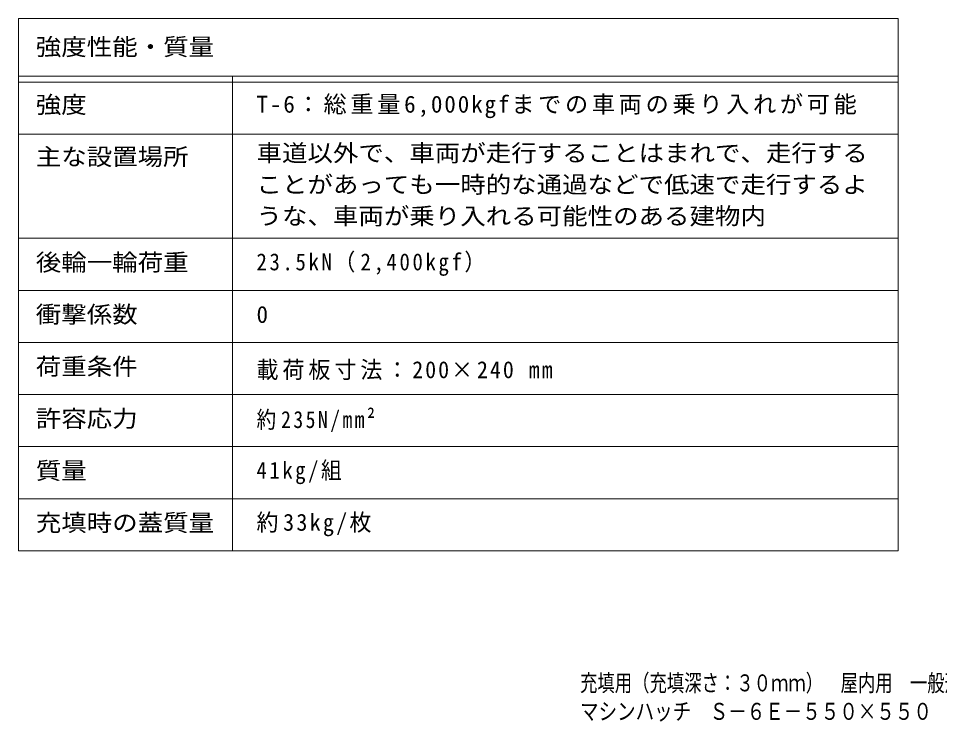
# Model space of a CAD drawing. Units: millimetres on the paper, enlarged 10 times. Extents: x -1763 to 1813, y -1353 to 1308.
# Drawn here: x -1763 to -171, y -1353 to -138 of the extents above; entities that cross this region are included whole.
import ezdxf
from ezdxf.enums import TextEntityAlignment as Align

# ---------------------------------------------------------------- set-up
doc = ezdxf.new("R2010")
doc.units = ezdxf.units.MM
doc.header["$LTSCALE"] = 10
doc.layers.add('F-5_F-5ﾚｲﾔ', color=7, linetype='Continuous', lineweight=9)
doc.layers.add('F-F_F-Fﾚｲﾔ', color=2, linetype='Continuous', lineweight=9)
doc.styles.add('ＭＳ ゴシック', font='')
doc.styles.get('ＭＳ ゴシック').set_extended_font_data('MS Gothic')

msp = doc.modelspace()

# ---------------------------------------------------------------- linework, layer by layer
at = {"layer": 'F-5_F-5ﾚｲﾔ'}
for p, q in [((-243, -138), (-243, -1058)), ((-1763, -338), (-243, -338)), ((-1763, -518), (-243, -518))]:
    msp.add_line(p, q, dxfattribs=at)
at = {"layer": 'F-F_F-Fﾚｲﾔ', "color": 7}
for p, q in [((-1763, -138), (-1763, -1058)), ((-1763, -138), (-243, -138)), ((-1763, -238), (-243, -238)), ((-1393, -238), (-1393, -1058)), ((-1763, -248), (-243, -248)), ((-1763, -338), (-243, -338)), ((-1763, -518), (-243, -518)), ((-1763, -608), (-243, -608)), ((-1763, -698), (-243, -698)), ((-243, -788), (-1763, -788)), ((-243, -878), (-1763, -878)), ((-243, -968), (-1763, -968)), ((-243, -1058), (-1763, -1058))]:
    msp.add_line(p, q, dxfattribs=at)

# ---------------------------------------------------------------- texts
at = {"layer": 'F-5_F-5ﾚｲﾔ', "color": 2, "style": 'ＭＳ ゴシック'}
for s, width, p in [('充填用（充填深さ：３０ｍｍ）\u3000屋内用\u3000一般形\u3000スチール製\u3000ステンレス目地', 0.75, (-792.72, -1309.74)), ('マシンハッチ\u3000Ｓ－６Ｅ－５５０×５５０', 0.8, (-792.72, -1358.94))]:
    msp.add_text(s, height=29.33, dxfattribs=dict(at, width=width)).set_placement(p, align=Align.BOTTOM_LEFT)
at = {"layer": 'F-F_F-Fﾚｲﾔ', "style": 'ＭＳ ゴシック', "width": 1.1}
for s, p in [('強度性能・質量', (-1733, -210.57)), ('強度', (-1733, -310.5)), ('主な設置場所', (-1733, -400.5)), ('車道以外で、車両が走行することはまれで、走行する', (-1351.67, -394.07)), ('ことがあっても一時的な通過などで低速で走行するよ', (-1351.67, -448.55)), ('うな、車両が乗り入れる可能性のある建物内', (-1351.67, -503.04)), ('後輪一輪荷重', (-1733, -583)), ('衝撃係数', (-1733, -673)), ('荷重条件', (-1733, -763)), ('許容応力', (-1733, -853)), ('質量', (-1733, -943)), ('充填時の蓋質量', (-1733, -1033))]:
    msp.add_text(s, height=29.33, dxfattribs=at).set_placement(p, align=Align.BOTTOM_LEFT)
at = {"layer": 'F-F_F-Fﾚｲﾔ', "style": 'ＭＳ ゴシック'}
msp.add_text('0', height=29.33, dxfattribs=at).set_placement((-1351.67, -673), align=Align.BOTTOM_LEFT)
at = {"layer": 'F-F_F-Fﾚｲﾔ', "char_height": 29.33, "attachment_point": 7, "style": 'ＭＳ ゴシック'}
for s, insert in [('\\T1.16;T-6：総重量6,000kgfまでの車両の乗り入れが可能', (-1351.67, -310.5)), ('\\T1.25;\\W0.9;23.5kN（2,400kgf）', (-1351.67, -583)), ('\\T1.18;\\W0.95;載荷板寸法：200×240\\~mm', (-1351.67, -763)), ('\\T1.25;\\W0.85;約235N/mm²', (-1351.67, -853)), ('\\T1.24;\\W0.9;41kg/組', (-1351.67, -943)), ('\\T1.21;\\W0.95;約33kg/枚', (-1351.67, -1033))]:
    msp.add_mtext(s, dxfattribs=dict(at, insert=insert))

doc.saveas('drawing.dxf')
